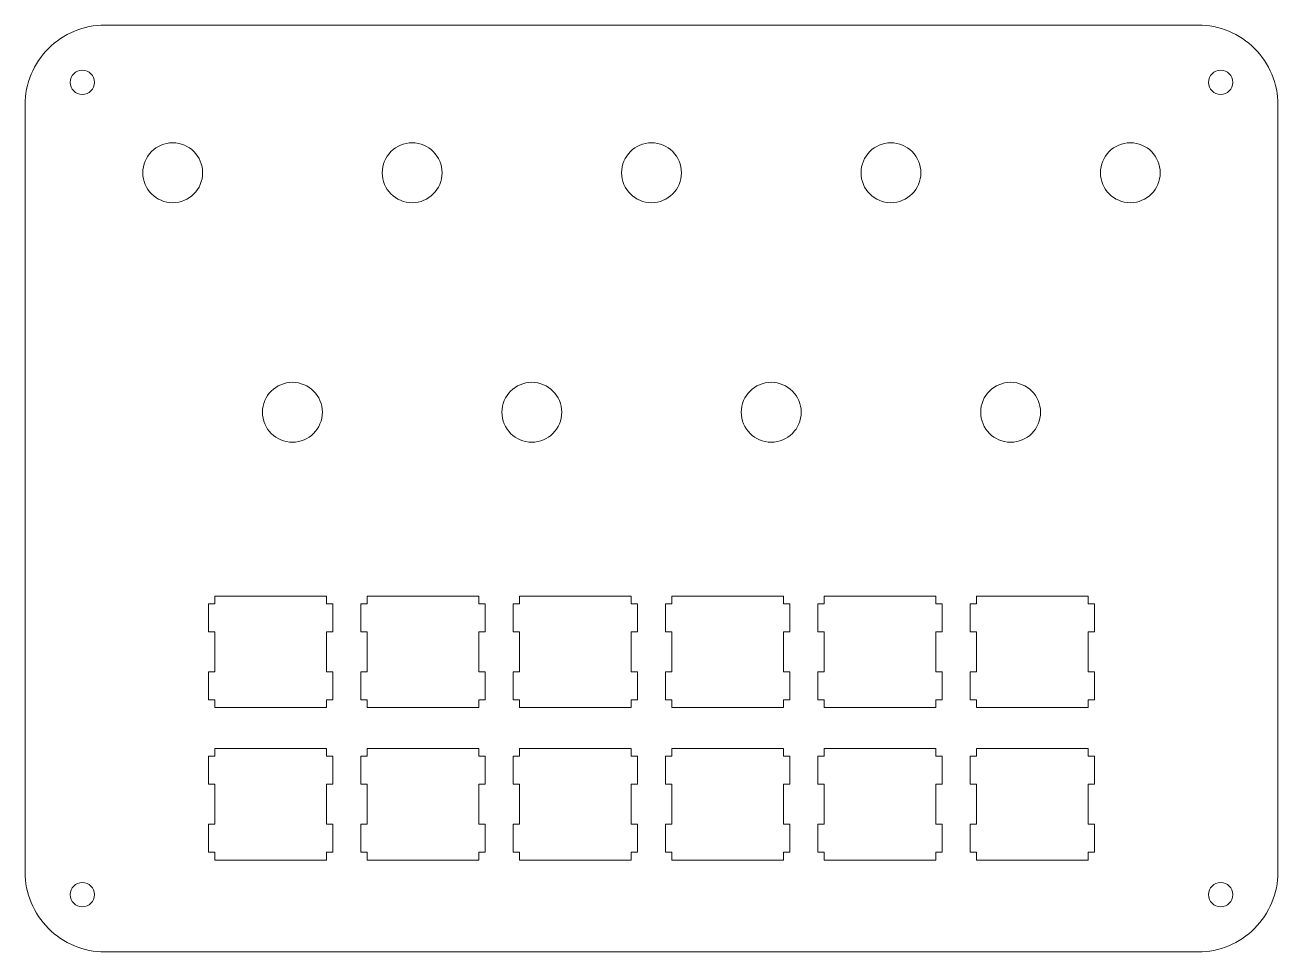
# Model space of a CAD drawing. Header units: inches. Extents: x 37 to 422, y 22 to 313.
# Drawn here: x 36.5 to 193.5, y 22.1 to 138.2 of the extents above; entities that cross this region are included whole.
import ezdxf

# ---------------------------------------------------------------- set-up
doc = ezdxf.new("R2010")
doc.units = ezdxf.units.IN
doc.header["$MEASUREMENT"] = 0
doc.layers.add('Cutout', color=7, linetype='Continuous', lineweight=0, true_color=0xde3535)

msp = doc.modelspace()

# ---------------------------------------------------------------- linework, layer by layer
at = {"layer": 'Cutout'}
msp.add_lwpolyline([(36.52, 32.14), (36.52, 128.23, -0.414214), (46.52, 138.23), (183.52, 138.23, -0.414214), (193.52, 128.23), (193.52, 32.14, -0.414214), (183.52, 22.14), (46.52, 22.14, -0.414214)], format="xyb", close=True, dxfattribs=at)
for points in [[(74.28, 66.71), (74.28, 65.73), (75.09, 65.73), (75.09, 62.23), (74.28, 62.23), (74.28, 57.22), (75.09, 57.22), (75.09, 53.72), (74.28, 53.72), (74.28, 52.74), (60.31, 52.74), (60.31, 53.72), (59.49, 53.72), (59.49, 57.22), (60.31, 57.22), (60.31, 62.23), (59.49, 62.23), (59.49, 65.73), (60.31, 65.73), (60.31, 66.71)], [(93.37, 66.71), (93.37, 65.73), (94.18, 65.73), (94.18, 62.23), (93.37, 62.23), (93.37, 57.22), (94.18, 57.22), (94.18, 53.72), (93.37, 53.72), (93.37, 52.74), (79.4, 52.74), (79.4, 53.72), (78.58, 53.72), (78.58, 57.22), (79.4, 57.22), (79.4, 62.23), (78.58, 62.23), (78.58, 65.73), (79.4, 65.73), (79.4, 66.71)], [(112.46, 66.71), (112.46, 65.73), (113.27, 65.73), (113.27, 62.23), (112.46, 62.23), (112.46, 57.22), (113.27, 57.22), (113.27, 53.72), (112.46, 53.72), (112.46, 52.74), (98.49, 52.74), (98.49, 53.72), (97.67, 53.72), (97.67, 57.22), (98.49, 57.22), (98.49, 62.23), (97.67, 62.23), (97.67, 65.73), (98.49, 65.73), (98.49, 66.71)], [(131.55, 66.71), (131.55, 65.73), (132.36, 65.73), (132.36, 62.23), (131.55, 62.23), (131.55, 57.22), (132.36, 57.22), (132.36, 53.72), (131.55, 53.72), (131.55, 52.74), (117.58, 52.74), (117.58, 53.72), (116.76, 53.72), (116.76, 57.22), (117.58, 57.22), (117.58, 62.23), (116.76, 62.23), (116.76, 65.73), (117.58, 65.73), (117.58, 66.71)], [(150.64, 66.71), (150.64, 65.73), (151.45, 65.73), (151.45, 62.23), (150.64, 62.23), (150.64, 57.22), (151.45, 57.22), (151.45, 53.72), (150.64, 53.72), (150.64, 52.74), (136.67, 52.74), (136.67, 53.72), (135.85, 53.72), (135.85, 57.22), (136.67, 57.22), (136.67, 62.23), (135.85, 62.23), (135.85, 65.73), (136.67, 65.73), (136.67, 66.71)], [(169.73, 66.71), (169.73, 65.73), (170.54, 65.73), (170.54, 62.23), (169.73, 62.23), (169.73, 57.22), (170.54, 57.22), (170.54, 53.72), (169.73, 53.72), (169.73, 52.74), (155.76, 52.74), (155.76, 53.72), (154.94, 53.72), (154.94, 57.22), (155.76, 57.22), (155.76, 62.23), (154.94, 62.23), (154.94, 65.73), (155.76, 65.73), (155.76, 66.71)], [(74.28, 47.62), (74.28, 46.64), (75.09, 46.64), (75.09, 43.14), (74.28, 43.14), (74.28, 38.13), (75.09, 38.13), (75.09, 34.63), (74.28, 34.63), (74.28, 33.65), (60.31, 33.65), (60.31, 34.63), (59.49, 34.63), (59.49, 38.13), (60.31, 38.13), (60.31, 43.14), (59.49, 43.14), (59.49, 46.64), (60.31, 46.64), (60.31, 47.62)], [(93.37, 47.62), (93.37, 46.64), (94.18, 46.64), (94.18, 43.14), (93.37, 43.14), (93.37, 38.13), (94.18, 38.13), (94.18, 34.63), (93.37, 34.63), (93.37, 33.65), (79.4, 33.65), (79.4, 34.63), (78.58, 34.63), (78.58, 38.13), (79.4, 38.13), (79.4, 43.14), (78.58, 43.14), (78.58, 46.64), (79.4, 46.64), (79.4, 47.62)], [(112.46, 47.62), (112.46, 46.64), (113.27, 46.64), (113.27, 43.14), (112.46, 43.14), (112.46, 38.13), (113.27, 38.13), (113.27, 34.63), (112.46, 34.63), (112.46, 33.65), (98.49, 33.65), (98.49, 34.63), (97.67, 34.63), (97.67, 38.13), (98.49, 38.13), (98.49, 43.14), (97.67, 43.14), (97.67, 46.64), (98.49, 46.64), (98.49, 47.62)], [(131.55, 47.62), (131.55, 46.64), (132.36, 46.64), (132.36, 43.14), (131.55, 43.14), (131.55, 38.13), (132.36, 38.13), (132.36, 34.63), (131.55, 34.63), (131.55, 33.65), (117.58, 33.65), (117.58, 34.63), (116.76, 34.63), (116.76, 38.13), (117.58, 38.13), (117.58, 43.14), (116.76, 43.14), (116.76, 46.64), (117.58, 46.64), (117.58, 47.62)], [(150.64, 47.62), (150.64, 46.64), (151.45, 46.64), (151.45, 43.14), (150.64, 43.14), (150.64, 38.13), (151.45, 38.13), (151.45, 34.63), (150.64, 34.63), (150.64, 33.65), (136.67, 33.65), (136.67, 34.63), (135.85, 34.63), (135.85, 38.13), (136.67, 38.13), (136.67, 43.14), (135.85, 43.14), (135.85, 46.64), (136.67, 46.64), (136.67, 47.62)], [(169.73, 47.62), (169.73, 46.64), (170.54, 46.64), (170.54, 43.14), (169.73, 43.14), (169.73, 38.13), (170.54, 38.13), (170.54, 34.63), (169.73, 34.63), (169.73, 33.65), (155.76, 33.65), (155.76, 34.63), (154.94, 34.63), (154.94, 38.13), (155.76, 38.13), (155.76, 43.14), (154.94, 43.14), (154.94, 46.64), (155.76, 46.64), (155.76, 47.62)]]:
    msp.add_lwpolyline(points, close=True, dxfattribs=at)
at = {"layer": 'Cutout', "lineweight": 0}
for centre in [(43.7, 131.05), (186.34, 131.05), (43.7, 29.31), (186.34, 29.31)]:
    msp.add_circle(centre, 1.52, dxfattribs=at)
at = {"layer": 'Cutout'}
for centre in [(55.02, 119.73), (85.02, 119.73), (115.02, 119.73), (145.02, 119.73), (175.02, 119.73), (70.02, 89.73), (100.02, 89.73), (130.02, 89.73), (160.02, 89.73)]:
    msp.add_circle(centre, 3.75, dxfattribs=at)

doc.saveas('drawing.dxf')
